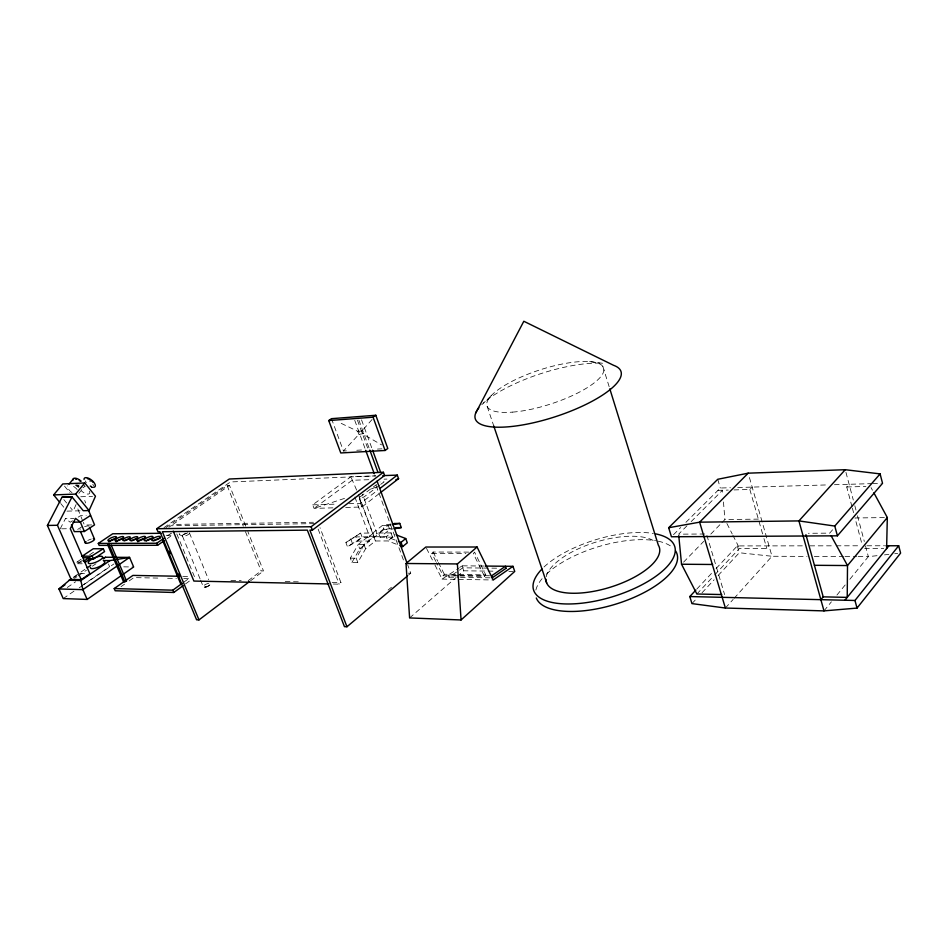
<?xml version="1.0" encoding="UTF-8"?>
<svg xmlns="http://www.w3.org/2000/svg" width="948" height="948" viewBox="0 0 948 948"><rect width="100%" height="100%" fill="white"/><g stroke="black" fill="none" stroke-linecap="round" stroke-linejoin="round"><path stroke-width="0.71" stroke-dasharray="4.74 3.56" d="M76.089 504.537L73.174 510.972L70.365 507.559M60.21 528.83L65.459 518.58L74.098 518.402M351.933 562.413L359.73 548.797L369.507 541.047L367.942 536.829L358.143 544.567L350.333 558.159L351.933 562.413L357.799 562.46L365.596 548.809L375.408 540.988L387.839 540.941L398.575 545.076M357.799 562.46L356.199 558.194L364.008 544.555L373.844 536.758L386.274 536.675L397.011 540.81M484.535 576.384L485.755 574.867L474.581 552.127L473.336 553.632L484.535 576.384L443.107 575.744L436.495 562.662M823.99 610.891L831.384 601.838M836.93 595.06L846.173 583.755M849.87 579.24L868.344 556.63L878.606 555.516M81.836 489.678L78.139 494.192A6.766 2.963 38.3 0 0 78.72 492.711M443.107 575.744L444.339 574.263L485.755 574.867M435.831 561.358L431.873 553.514L433.118 552.032L468.656 552.115M832.593 529.79L829.69 533.143L808.383 533.286M372.09 419.466L361.887 431.044L357.751 431.328L338.045 421.836M851.991 506.706L846.73 486.976L849.112 484.286M725.386 608.035L733.148 599.409M734.119 598.33L771.992 556.263L807.032 556.393M714.733 574.903L739.523 548.359L766.766 548.359L769.018 545.882M331.48 418.672L343.472 451.023L358.865 434.385L363.795 433.532L358.865 434.385L357.751 431.328L358.545 430.759L362.681 430.475L361.887 431.044L363.001 434.113L381.594 444.896M691.957 603.603L696.993 598.188M702.03 592.784L714.117 579.797M718.146 575.472L739.298 552.743L771.992 556.263L748.979 475.955M696.875 594.005L713.737 575.957M696.863 589.016L712.031 572.853M716.072 568.539L737.295 545.918L804.094 545.847M683.555 562.164L703.724 541.379M710.787 534.115L720.871 523.723M721.878 522.68L724.912 519.563L758.353 519.113M734.013 489.926L749.844 489.476L752.167 487.094M686.968 525.808L678.614 534.174L706.473 533.985M691.151 521.625L722.495 490.246L722.862 494.643M673.507 534.696L680.747 527.479M685.914 522.324L720.314 488.019L730.446 487.734M481.809 404.678L491.23 395.695M208.655 585.864L209.84 584.821M409.607 617.93L456.035 577.533M457.137 576.574L463.773 570.803L494.346 571.182M408.505 575.104L410.745 573.22L407.723 564.972M388.111 590.071L391.465 587.25M333.293 584.039L339.171 584.169L340.984 582.7L320.009 527.704M354.86 496.989L369.459 536.284L373.678 536.236L377.043 533.546L362.503 494.24M391.074 524.872L388.182 525.358L378.525 533.013L380.089 537.232L389.723 529.553L392.614 529.055M391.097 523.983L382.411 525.441L372.789 533.037L360.619 533.131L345.89 542.576L347.454 546.712L362.172 537.315L374.353 537.232L383.952 529.612L392.614 528.143M369.459 536.284L372.931 533.558L377.043 533.546M379.105 493.718L361.911 506.99L344.503 507.5M348.959 503.708L360.56 503.352L377.778 490.104M248.186 580.697L261.091 570.921L263.497 570.957L247.866 531.591M250.592 580.745L263.497 570.957M379.556 485.246L363.617 497.238L359.505 497.333L376.581 484.523M380.693 484.392L384.106 481.821L380.006 481.951M332.902 507.844L314.037 508.389L312.686 504.846L350.879 476.797L375.538 475.896M183.805 582.179L189.387 578.114M185.524 583.909L190.216 580.484M121.012 586.658L124.52 584.181M129.189 580.899L133.869 577.605L160.283 578.126M167.606 535.703L171.233 533.191L172.074 535.241L167.251 538.582M79.217 587.819L82.808 585.354M83.993 584.525L113.914 563.942M168.863 527.23L171.031 525.737L316.039 523.604M245.71 526.164L229.523 485.435L172.903 524.445L313.468 522.265M164.004 527.609L230.459 481.951L375.799 475.872M165.947 527.621L227.129 485.53L229.523 485.435M63.232 598.579L74.205 591.019M81.528 585.983L109.589 566.667L108.428 563.977M67.261 587.487L75.627 581.776M74.489 578.375L76.871 576.751M78.068 575.946L86.434 570.246M92.394 566.181L95.985 563.74M73.731 576.965L79.798 572.841M81.007 572.023L85.853 568.717M73.28 577.948L76.515 575.756M81.149 559.213L76.776 562.164L77.463 563.728L84.017 559.32M89.586 554.864L94.492 551.57M458.441 575.294L448.345 575.14L448.902 577.166L458.228 570.933M459.401 570.163L462.897 567.828L498.861 568.219M434.931 564.996L442.076 579.098L458.844 568.148M459.661 567.39L462.351 565.814L462.897 567.828M77.689 529.434L83.317 525.773M72.522 520.784L70.259 522.241L65.459 518.58M78.186 517.146L80.45 515.7L86.209 515.57M345.89 542.576L360.619 533.131L362.172 537.315L357.36 541.095L347.454 546.712M371.367 488.884L376.806 486.845M344.503 498.399L314.037 508.389L352.17 480.269L371.024 479.629M884.472 554.876L888.869 554.39M894.734 553.75L897.673 553.431M204.993 587.073A3.816 1.268 -22.6 0 0 210.326 583.968A3.816 1.268 -22.6 0 0 205.005 584.715A3.816 1.268 -22.6 0 0 204.993 587.073L206.226 586.99A1.908 0.628 -22.6 0 0 208.892 585.437A1.908 0.628 -22.6 0 0 206.237 585.817A1.908 0.628 -22.6 0 0 206.226 586.99M204.247 587.12L205.858 587.025M343.472 451.023L346.423 450.857M356.768 450.264L364.151 449.838M377.446 449.079L381.878 448.819M384.07 479.178L386.974 479.072M80.77 496.752L92.537 496.337M312.686 504.846L337.346 504.075M737.686 487.521L828.552 484.878M834.43 484.712L871.224 483.646M872.693 483.599L881.13 483.361M717.956 490.365L728.254 490.08M846.73 486.976L865.915 486.442M66.988 511.138L80.367 510.782M91.66 524.931L84.455 525.038L83.305 522.372M61.644 528.806L68.837 528.711M884.377 517.584L854.989 517.975L862.04 544.413M378.525 533.013L390.991 532.906L395.008 534.447M166.22 535.288L172.074 535.241M367.942 536.829L355.796 536.912L357.36 541.095L369.507 541.047M380.089 537.232L392.555 537.149L395.233 538.18M809.936 545.847L834.773 545.823M836.243 545.811L861.08 545.787M866.934 545.787L884.508 545.764M864.612 548.584L883.69 548.584M431.873 553.514L465.93 553.608M814.332 556.429L843.53 556.535M844.988 556.547L856.672 556.583M858.13 556.595L868.344 556.63L865.465 545.787M350.333 558.159L356.199 558.194M76.776 562.164L82.322 562.211M483.93 566.027L462.008 565.826L463.773 570.803M77.463 563.728L83.009 563.799M508.898 571.371L513.271 571.419M123.738 566.845L133.644 566.975M408.256 573.184L410.745 573.22M459.887 575.317L491.621 575.792M448.902 577.166L458.998 577.32M460.444 577.344L492.178 577.865M442.076 579.098L493.221 579.986M79.751 573.552L85.533 573.647M182.81 576.325L190.145 576.467M167.618 578.28L176.423 578.458M183.758 578.6L191.093 578.742M230.933 580.449L241.207 580.662M285.229 581.562L298.43 581.835M332.179 582.522L340.984 582.7M589.62 361.591L603.011 363.333A76.598 22.716 -18 0 0 483.409 403.078M179.93 534.873L182.774 536.248M60.767 503.566L64.322 507.891M63.824 499.584L66.633 502.997M64.523 486.123L69.856 492.664M77.132 489.571L76.824 489.168A6.766 2.963 38.3 0 0 72.747 485.957M871.046 487.616L872.456 490.223M726.903 523.497L732.212 533.961M732.887 535.276L739.523 548.359M433.118 552.032L437.739 561.192M438.403 562.496L444.339 574.263M426.493 548.311L434.279 563.705M356.626 490.116L350.879 476.797M82.737 521.033L76.575 505.77M182.443 536.07L200.04 578.825M200.585 580.164L203.334 586.848M176.79 533.89L195.715 579.726M189.41 532.906L208.572 579.655M227.129 485.53L243.292 526.187M245.449 531.615L261.091 570.921M84.692 500.426L85.675 502.961M318.137 529.114L339.171 584.169M350.701 538.808L352.253 542.943M358.391 494.346L374.353 537.232M359.091 496.847L373.678 536.236M373.844 536.758L375.408 540.988M360.56 503.352L361.911 506.99L359.197 497.712M354.742 420.343L365.205 448.949M376.095 485.352L404.239 562.211M361.544 419.893L372.078 448.795M358.877 420.035L369.329 448.712M357.443 420.177L367.978 449.008M487.165 406.384L493.778 426.007M602.833 366.331L609.386 387.448M706.888 535.371L724.616 594.633M717.743 479.285L720.314 488.019M737.295 545.918L739.298 552.743M749.844 489.476L763.555 537.22M763.958 538.606L766.766 548.359M852.359 508.116L854.622 516.577M845.948 472.353L853.295 500.023M854.823 505.746L855.961 510.036M857.478 515.748L864.327 541.498M723.466 501.978L724.912 519.563M79.999 529.494A5.013 1.351 -22.8 0 1 80.509 528.948M84.609 526.697A5.013 1.351 -22.8 0 1 88.97 526.14M87.737 540.514A4.989 1.386 -22.9 0 1 91.257 539.045M79.063 486.051A5.38 2.382 38.3 0 1 77.108 484.76M78.222 487.082A5.38 2.37 38.3 0 1 75.366 485.009M89.539 491.242A6.814 3.01 38.2 0 1 88.318 494.086L87.18 494.05A6.814 3.01 38.2 0 1 81.528 491.028M78.731 487.331A6.814 3.01 38.2 0 1 79.087 484.772M83.862 485.506A6.814 3.01 38.2 0 1 85.344 486.419M84.277 485.933A6.755 2.986 38.3 0 1 82.855 487.734M79.004 486.751A6.755 2.986 38.3 0 1 76.172 484.772M72.001 492.593A6.766 2.963 38.3 0 1 69.405 490.294L68.434 489.05A6.766 2.963 38.3 0 1 67.592 485.897M92.655 487.296A5.51 2.453 38.2 0 1 91.162 487.367M89.491 480.956A5.51 2.453 38.2 0 1 90.487 481.679M92.809 484.25A5.51 2.453 38.2 0 1 93.414 485.85M92.726 487.248A6.802 3.034 38.2 0 1 89.942 486.241M92.015 486.324A5.51 2.453 38.2 0 1 90.084 485.625M86.375 482.627A5.51 2.453 38.2 0 1 85.332 480.92M189.517 533.191A3.851 1.161 -22.3 0 1 185.867 535.75A3.851 1.161 -22.3 0 1 182.336 535.786A3.851 1.161 -22.3 0 1 185.998 533.226M187.704 532.788A6.126 1.837 -22.3 0 1 181.364 534.933A6.126 1.837 -22.3 0 1 179.456 533.546M535.881 590.035A73.731 30.004 -17 0 1 542.517 578.185M546.427 574.109A73.731 30.004 -17 0 1 655.601 540.704M658.161 541.19A73.731 30.004 -17 0 1 671.587 546.7M544.022 566.987A73.849 29.72 -17.1 0 1 653.35 533.463M546.238 576.668A59.096 23.664 -17.1 0 1 594.834 542.457A59.096 23.664 -17.1 0 1 655.613 542.102M392.555 537.149L387.839 540.941L386.274 536.675L390.991 532.906L392.555 537.149M388.182 525.358L382.411 525.441L383.952 529.612L389.723 529.553L388.182 525.358M364.008 544.555L358.143 544.567L359.73 548.797L365.596 548.809L364.008 544.555M512.619 412.119A61.359 17.893 -18 0 0 603.805 370.964A61.359 17.893 -18 0 0 519.587 377.695A61.359 17.893 -18 0 0 512.619 412.119"/><path stroke-width="1.42" d="M886.617 548.596L887.316 517.537L873.878 492.818M61.964 497.309L72.024 496.953L83.246 510.711L89.053 510.557L95.487 496.231L84.787 482.947L62.758 483.954L53.645 494.915L59.866 502.487M81.22 579.643L57.449 525.275L72.072 496.835L62.023 497.202L47.4 525.441L71.124 579.418L81.22 579.643L89.859 573.73L70.27 528.688L75.532 518.366L80.343 522.052L84.396 531.508L94.551 524.884L88.602 510.474M475.73 413.008L523.817 321.254L613.557 365.3A76.598 22.716 -18 0 1 553.217 417.393A76.598 22.716 -18 0 1 478.859 407.841M695.856 590.094L689.789 596.553L691.957 603.603L725.386 608.035L823.99 610.891L857.028 608.095L900.6 553.111L898.692 545.752L885.977 545.764M689.789 596.553L854.966 600.475L898.692 545.752M844.905 600.238L888.904 545.764M53.645 494.915L75.65 494.086L84.787 482.947M68.991 484.155L73.648 478.527M887.316 517.537L847.512 565.553L847.216 597.382L823.196 596.849L820.861 599.669M837.416 535.821L882.541 483.314L880.1 473.893L845.237 469.71L748.185 473.171L717.743 479.285L668.672 527.728L671.433 536.758L837.416 535.821L834.773 526.057L880.1 473.893M845.237 469.71L798.915 520.914L699.624 522.17L668.672 527.728M748.185 473.171L699.624 522.17L725.386 608.035M512.975 566.323L493.221 579.986L477.069 547.008L425.842 547.032L406.017 563.491L409.607 617.93L461.06 619.968L514.728 571.443L512.975 566.323L485.305 566.063M71.313 578.612L58.966 588.957L63.232 598.579L87.157 599.432L133.644 566.975L129.568 557.388L105.536 557.234L103.012 558.313M406.017 563.491L457.398 563.942L477.069 547.008M249.419 581.634L198.985 619.897L162.345 531.721L307.353 530.145L344.444 626.64L346.956 626.758L407.391 576.04M399.914 545.598L402.592 546.641L407.284 542.813L405.732 538.547L396.347 534.956M398.35 541.332L401.028 542.363L405.732 538.547M380.243 492.83L398.575 478.681L397.283 475.102L382.791 475.635M380.077 488.339L397.283 475.102M346.956 626.758L309.866 530.122L312.413 530.098L384.604 475.505L383.43 472.27L229.286 479.013L156.693 528.723L157.961 531.769L159.951 531.745L196.58 619.791L198.985 619.897M156.693 528.723L311.122 526.744L383.43 472.27M385.101 450.478L387.791 448.487L375.799 415.26L331.48 418.672L328.743 420.568L340.77 452.966L385.101 450.478L373.074 417.203L328.743 420.568M183.177 585.627L173.804 592.476L115.182 590.77L114.222 588.554L172.844 590.177L182.277 583.293M373.074 417.203L375.799 415.26M114.222 588.554L123.631 581.942L126.511 580.911L111.189 545.064M164.49 540.502L157.605 545.29L99.149 545.396L98.296 543.429L156.752 543.24L163.992 538.215M68.884 580.259L80.841 580.532L109.968 560.588L114.175 559.901M64.938 584.88L58.966 588.957L82.867 589.644L129.568 557.388L116.971 559.439M103.142 558.858L105.536 557.234M87.062 567.899L90.7 565.423M85.202 562.318L89.574 559.356L93.497 559.071L104.553 551.594L103.332 548.75L93.271 548.75L82.215 556.168L83.341 557.744L88.887 557.791L103.332 548.75M83.424 561.477L88.887 557.791L89.574 559.356M98.296 543.429L112.717 533.771L160.994 533.297M90.534 515.463L80.343 522.052L73.138 522.182M395.861 479.7L398.575 478.681M394.06 528.818L401.277 527.586L399.76 523.414L393.989 523.497M392.531 524.635L399.76 523.414M47.4 525.441L57.449 525.275M395.506 527.645L401.277 527.586M84.396 531.508L74.311 531.627L71.42 524.919M82.215 556.168L92.264 556.215L93.497 559.071L89.195 559.036M678.756 535.608L681.541 564.238L712.635 564.487M814.427 565.292L847.512 565.553L831.112 535.739M103.308 560.529L109.968 560.588M178.414 576.242L132.933 575.412L125.148 580.875L126.511 580.911M328.897 583.944L193.89 581.065L173.259 531.141M721.701 594.562L696.875 594.005L681.541 564.238M93.544 487.26L93.864 487.272A6.802 3.034 38.2 0 0 94.48 483.207L93.532 481.94A6.802 3.034 38.2 0 0 86.659 477.685L85.521 477.662A6.802 3.034 38.2 0 0 84.052 479.463M834.773 526.057L798.915 520.914L823.99 610.891M75.65 494.086L89.053 510.557M87.157 599.432L82.867 589.644L80.841 580.532M80.462 531.567L85.403 543.074M109.067 544.78L124.994 581.977M107.705 544.78L123.631 581.942M89.515 527.42L94.421 538.914M156.752 543.24L157.605 545.29M172.844 590.177L173.804 592.476M168.934 551.203L170.048 553.881M178.39 573.931L179.504 576.609M162.641 540.514L180.428 583.245M311.122 526.744L312.413 530.098M401.028 542.363L402.592 546.641M377.079 481.134L407.225 563.598M365.703 450.324L374.259 473.716M372.576 450.17L380.598 472.187M369.839 450.087L377.885 472.163M493.778 426.007L546.664 582.925M609.825 388.858L658.303 545.088A59.096 23.664 -17.1 0 1 609.374 587.499A59.096 23.664 -17.1 0 1 545.953 579.287M805.93 534.696L823.196 596.849M854.966 600.475L857.028 608.095M457.398 563.942L461.06 619.968M104.114 561.275A7.845 2.311 -23.3 0 1 98.936 566.809A7.845 2.311 -23.3 0 1 90.344 567.496M94.113 558.028A7.857 2.287 -23.2 0 1 102.491 557.827A7.857 2.287 -23.2 0 1 90.83 563.633A7.857 2.287 -23.2 0 1 92.312 558.929M93.295 538.677A4.989 1.386 -22.9 0 1 93.366 540.668A4.989 1.386 -22.9 0 1 87.133 543.263A4.989 1.386 -22.9 0 1 85.995 541.711M75.579 479.155A5.38 2.382 38.3 0 1 76.373 479.214M79.277 480.482A5.38 2.382 38.3 0 1 80.248 481.181M73.079 480.032A6.755 2.986 38.3 0 1 74.465 478.207L75.567 478.219A6.755 2.986 38.3 0 1 81.184 481.181M87.37 478.621A5.51 2.453 38.2 0 1 90.344 479.913M91.34 480.636A5.51 2.453 38.2 0 1 93.046 482.331M124.875 540.704A4.076 1.185 -22.8 0 1 130.22 538.772M116.071 541.841A4.681 1.351 -22.9 0 1 123.441 538.523M108.961 541.877A4.669 1.339 -22.9 0 1 116.308 538.571M146.43 540.597A4.764 1.41 -22.6 0 1 153.351 538.417M137.816 541.746A4.752 1.386 -22.7 0 1 145.269 538.393M132.021 540.668A4.254 1.232 -22.8 0 1 138.183 538.725M154.003 540.561A4.633 1.375 -22.6 0 1 160.07 538.369M675.545 550.835A73.731 30.004 -17 0 1 620.288 602.667A73.731 30.004 -17 0 1 536.295 597.987M655.909 533.925A73.849 29.72 -17.1 0 1 657.959 574.749A73.849 29.72 -17.1 0 1 563.385 603.864A73.849 29.72 -17.1 0 1 541.972 569.013M506.054 568.29L492.178 577.865L491.621 575.792L505.509 566.24L506.054 568.29M153.789 540.609A4.633 1.363 -22.6 0 0 160.378 536.947A4.633 1.363 -22.6 0 0 154.05 537.966A4.633 1.363 -22.6 0 0 153.789 540.609M146.217 540.716A4.776 1.398 -22.6 0 0 153.019 536.959A4.776 1.398 -22.6 0 0 146.513 538.002A4.776 1.398 -22.6 0 0 146.217 540.716M138.787 540.763A4.752 1.386 -22.7 0 0 145.577 537.006A4.752 1.386 -22.7 0 0 139.131 538.049A4.752 1.386 -22.7 0 0 138.787 540.763M131.677 540.573A4.254 1.232 -22.7 0 0 137.768 537.22A4.254 1.232 -22.7 0 0 132.009 538.156A4.254 1.232 -22.7 0 0 131.677 540.573M124.484 540.55A4.076 1.173 -22.8 0 0 130.338 537.326A4.076 1.173 -22.8 0 0 124.84 538.227A4.076 1.173 -22.8 0 0 124.484 540.55M116.96 540.87A4.693 1.339 -22.9 0 0 123.69 537.172A4.693 1.339 -22.9 0 0 117.398 538.203A4.693 1.339 -22.9 0 0 116.96 540.87M109.826 540.905A4.669 1.327 -22.9 0 0 116.545 537.22A4.669 1.327 -22.9 0 0 110.288 538.251A4.669 1.327 -22.9 0 0 109.826 540.905"/></g></svg>
